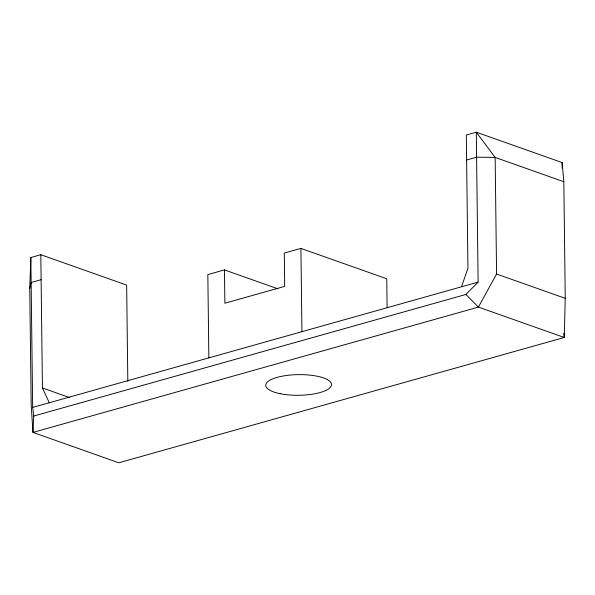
<?xml version="1.0" encoding="UTF-8"?>
<svg xmlns="http://www.w3.org/2000/svg" width="595" height="595" viewBox="0 0 595 595"><rect width="100%" height="100%" fill="white"/><g stroke="black" fill="none" stroke-linecap="round" stroke-linejoin="round"><path stroke-width="0.89" d="M461.504 286.797L467.945 268.271L466.316 135.013L476.29 132.209L562.134 162.576L563.822 181.72L565.25 298.326L564.268 337.477L118.814 462.791L32.97 432.424L31.178 404.95L29.75 288.352L30.836 257.523L40.81 254.712L126.646 285.087L127.821 381.328M30.836 257.523L32.666 407.434L33.744 416.031L32.97 432.424L478.425 307.109L564.268 337.477L563.725 333.178M29.75 288.352L31.141 282.506L41.114 279.702M465.9 294.458L478.12 282.119L476.29 132.209L495.152 157.422L496.58 274.027L478.425 307.109L465.9 294.458L33.744 416.031M466.621 159.996L476.595 157.192L495.152 157.422L563.822 181.72M277.887 288.813L224.456 269.907L207.834 274.585L208.852 357.87M387.107 307.459L386.757 278.772L300.914 248.398L284.298 253.076L284.7 286.388L224.865 303.219L224.456 269.907M32.666 407.434L478.12 282.119M496.58 274.027L565.25 298.326M40.81 254.712L42.431 387.97L69.585 397.579M42.431 387.97L49.288 402.755M562.134 162.576L562.201 168.132M300.914 248.398L301.933 331.683M280.089 393.689A32.896 10.331 -0.7 0 0 331.422 385.359A32.896 10.331 -0.7 0 0 284.343 375.802A32.896 10.331 -0.7 0 0 280.089 393.689"/></g></svg>
